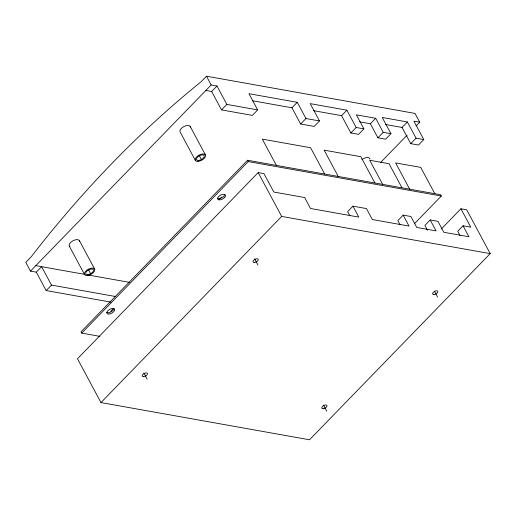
<?xml version="1.0" encoding="UTF-8"?>
<svg xmlns="http://www.w3.org/2000/svg" width="516" height="516" viewBox="0 0 516 516"><rect width="100%" height="100%" fill="white"/><g stroke="black" fill="none" stroke-linecap="round" stroke-linejoin="round"><path stroke-width="0.77" d="M415.993 126.02L419.721 122.189L415.019 113.423L206.484 76.213L201.169 81.689A1105.349 807.43 -79.9 0 0 31.121 256.891L25.8 262.367L30.496 271.132L36.294 272.164L46.163 290.566L111.017 302.144M30.496 271.132L211.186 84.972L216.978 86.011L226.846 104.413L257.658 109.908L252.337 115.391L221.525 109.889L211.663 91.487L205.865 90.455M36.294 272.164L41.615 266.688L51.484 285.09L115.545 296.519M211.663 91.487L216.978 86.011M46.163 290.566L51.484 285.09M221.525 109.889L226.846 104.413M291.94 107.792L297.261 102.316L305.956 118.525L319.475 120.938L314.154 126.42L300.635 124.008L291.94 107.792L252.356 100.73M414.406 223.75L441.315 196.028L440.612 194.713L247.532 160.257L81.031 331.801L81.734 333.117L99.936 336.368M81.734 333.117L248.235 161.572L441.315 196.028M110.746 311.238L113.404 308.497M218.894 199.808L221.545 197.08M300.635 124.008L305.956 118.525M349.822 215.746L347.623 211.637L352.938 206.155L358.813 217.113L310.522 208.49L304.646 197.538L273.835 192.042L263.966 173.64L258.174 172.602L77.484 358.762L100.981 402.577L309.516 439.787L490.2 253.633L466.709 209.819L460.911 208.78L441.27 229.014M341.579 115.661L346.9 110.179L356.182 127.491L363.909 128.865L358.588 134.347L350.861 132.967L341.579 115.661L313.464 110.643M350.861 132.967L356.182 127.491M370.385 123.776L375.706 118.293L383.227 132.315L390.954 133.696L385.633 139.172L377.906 137.798L370.385 123.776L359.568 121.847M100.981 402.577L281.665 216.417L490.2 253.633M377.906 137.798L383.227 132.315M402.054 127.446L407.369 121.963L416.064 138.172L423.791 139.552L418.47 145.035L410.742 143.654L402.054 127.446L385.575 124.504M380.724 162.359L407.105 135.186M410.742 143.654L416.064 138.172M427.461 230.22L424.894 225.428L430.209 219.945L436.085 230.897L416.767 227.453L410.891 216.501L403.164 215.12L397.849 220.603L400.048 224.705M460.911 208.78L470.779 227.182L463.052 225.808L457.731 231.284L459.937 235.393M419.721 122.189L413.922 121.15L423.791 139.552M346.9 110.179L310.193 103.632L319.475 120.938M297.261 102.316L248.964 93.699L257.658 109.908M407.369 121.963L382.259 117.48L390.954 133.696M375.706 118.293L356.388 114.849L363.909 128.865M352.938 206.155L366.463 208.567L372.339 219.526L409.04 226.073L403.164 215.12M430.209 219.945L437.936 221.325L443.812 232.277L468.928 236.76L463.052 225.808M35.817 265.65L85.114 274.447M88.281 275.015L129.406 282.349M434.814 193.681L420.721 167.39L395.604 162.908L409.704 189.198M401.977 187.818L389.051 163.72L369.733 160.276L382.659 184.373M434.607 291.566L437.542 297.042M374.932 182.993L360.832 156.703L324.132 150.156L338.225 176.446M324.706 174.027L310.606 147.744L262.315 139.126L276.408 165.41M206.484 76.213L211.186 84.972M258.174 172.602L281.665 216.417M247.532 160.257L248.235 161.572M190.133 126.349L205.4 154.832M199.331 155.658L201.575 159.837M254.652 258.832L257.955 264.998M195.396 160.47L180.123 131.986A5.747 2.883 -28.2 0 1 184.218 126.401A5.747 2.883 -28.2 0 1 190.365 127.071M323.442 405.034L326.744 411.194M79.335 240.501L94.602 268.984M88.533 269.81L90.777 273.996M143.854 372.991L147.157 379.15M69.325 246.145L84.598 274.622M361.897 159.605A5.747 2.883 -28.2 0 1 369.953 159.121M69.905 246.674A5.747 2.883 -28.2 0 1 72.756 240.901A5.747 2.883 -28.2 0 1 79.567 241.224M224.77 194.319A4.309 2.161 -28.2 0 1 224.228 195.699L223.596 196.428A4.309 2.161 -28.2 0 1 218.842 198.557L218.029 198.479A4.309 2.161 -28.2 0 1 217.417 198.215M113.971 308.349A4.309 2.161 -28.2 0 1 111.217 311.741A4.309 2.161 -28.2 0 1 106.722 312.438M224.931 197.015L224.299 197.738A4.309 2.161 -28.2 0 1 219.545 199.873L218.739 199.795A4.309 2.161 -28.2 0 1 218.442 196.783A4.309 2.161 -28.2 0 1 223.538 194.293L224.35 194.371A4.309 2.161 -28.2 0 1 224.931 197.015M87.778 274.583A4.309 2.161 -28.2 0 0 93.531 270.229A4.309 2.161 -28.2 0 0 87.488 270.597A4.309 2.161 -28.2 0 0 87.778 274.583M87.172 275.512A5.747 2.883 -28.2 0 0 94.841 269.707A5.747 2.883 -28.2 0 0 86.785 270.19A5.747 2.883 -28.2 0 0 87.172 275.512M198.576 160.431A4.309 2.161 -28.2 0 0 204.33 156.077A4.309 2.161 -28.2 0 0 198.286 156.438A4.309 2.161 -28.2 0 0 198.576 160.431M197.97 161.36A5.747 2.883 -28.2 0 0 205.639 155.555A5.747 2.883 -28.2 0 0 197.583 156.038A5.747 2.883 -28.2 0 0 197.97 161.36M433.982 294.513A2.87 1.438 -28.2 0 0 437.813 291.611A2.87 1.438 -28.2 0 0 433.788 291.856A2.87 1.438 -28.2 0 0 433.982 294.513M323.184 408.666A2.87 1.438 -28.2 0 0 327.015 405.77A2.87 1.438 -28.2 0 0 322.99 406.008A2.87 1.438 -28.2 0 0 323.184 408.666M254.394 262.47A2.87 1.438 -28.2 0 0 258.226 259.567A2.87 1.438 -28.2 0 0 254.201 259.806A2.87 1.438 -28.2 0 0 254.394 262.47M143.596 376.622A2.87 1.438 -28.2 0 0 147.428 373.719A2.87 1.438 -28.2 0 0 143.403 373.965A2.87 1.438 -28.2 0 0 143.596 376.622M108.928 314.018A4.309 2.161 -28.2 0 0 114.675 309.665A4.309 2.161 -28.2 0 0 108.631 310.026A4.309 2.161 -28.2 0 0 108.928 314.018"/></g></svg>
